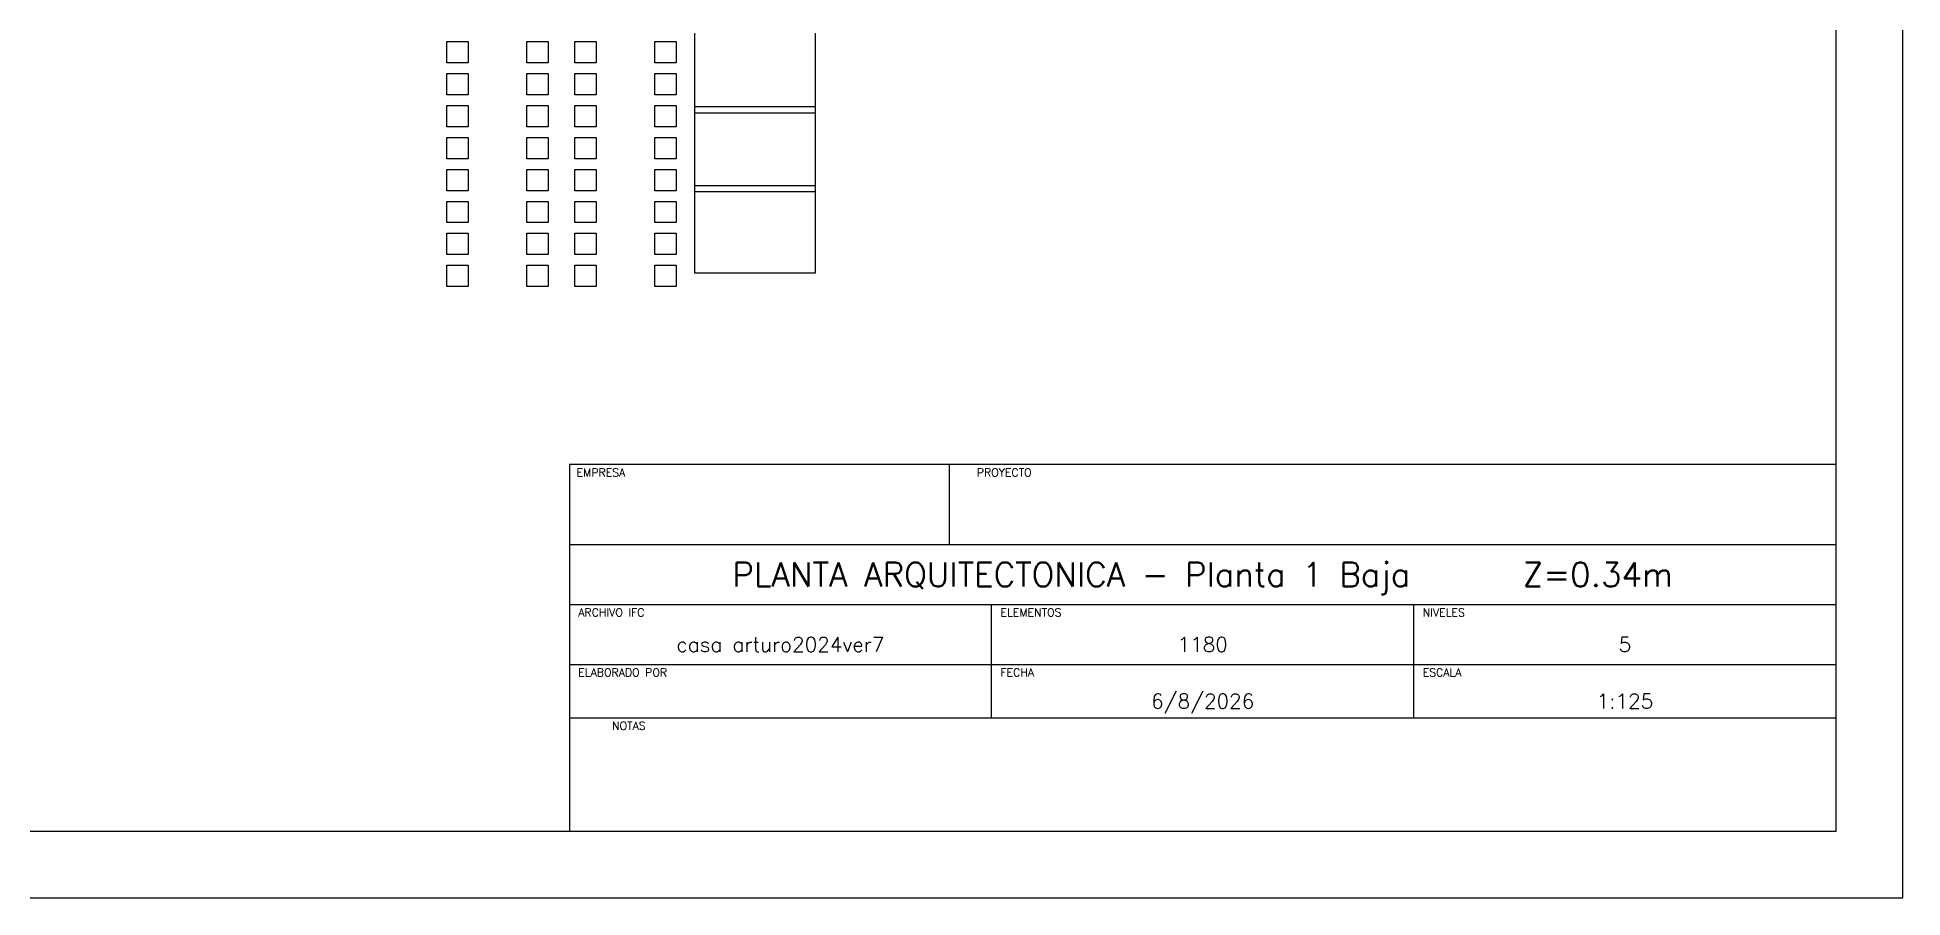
# Model space of a CAD drawing. Header units: millimetres. Extents: x -28.2 to 24.3, y -24.8 to 12.4.
# Drawn here: x -10.67 to 24.3, y -24.75 to -8.62 of the extents above; entities that cross this region are included whole.
import ezdxf
from ezdxf.enums import TextEntityAlignment as Align

# ---------------------------------------------------------------- set-up
doc = ezdxf.new("R2010")
doc.units = ezdxf.units.MM
for name, color, linetype in [('CAJETIN', 7, 'Continuous'), ('CORTE_HOJA', 7, 'Continuous'), ('LOSAS', 3, 'Continuous'), ('MARGEN_PLANO', 7, 'Continuous')]:
    doc.layers.add(name, color=color, linetype=linetype)
doc.styles.get("Standard").update_dxf_attribs({"font": 'Simplex'})

msp = doc.modelspace()

# ---------------------------------------------------------------- linework, layer by layer
at = {"layer": 'CAJETIN'}
for p, q in [((23.054, -16.629), (-0.696, -16.629)), ((-0.696, -16.629), (-0.696, -23.504)), ((6.429, -18.129), (6.429, -16.629)), ((23.054, -23.504), (23.054, -16.629)), ((-0.696, -18.129), (23.054, -18.129)), ((-0.696, -19.254), (23.054, -19.254)), ((7.221, -20.379), (7.221, -19.254)), ((15.137, -20.379), (15.137, -19.254)), ((-0.696, -20.379), (23.054, -20.379)), ((7.221, -21.379), (7.221, -20.379)), ((15.137, -21.379), (15.137, -20.379)), ((-0.696, -21.379), (23.054, -21.379)), ((-0.696, -23.504), (23.054, -23.504))]:
    msp.add_line(p, q, dxfattribs=at)
at = {"layer": 'CORTE_HOJA'}
for p, q in [((24.304, -24.754), (24.304, 12.371)), ((-28.196, -24.754), (24.304, -24.754))]:
    msp.add_line(p, q, dxfattribs=at)
at = {"layer": 'LOSAS'}
for p, q in [((-2.993, -9.093), (-2.993, -8.693)), ((-2.993, -8.693), (-2.593, -8.693)), ((-2.593, -8.693), (-2.593, -9.093)), ((-1.493, -9.093), (-1.493, -8.693)), ((-1.493, -8.693), (-1.093, -8.693)), ((-1.093, -8.693), (-1.093, -9.093)), ((-0.593, -9.093), (-0.593, -8.693)), ((-0.593, -8.693), (-0.193, -8.693)), ((-0.193, -8.693), (-0.193, -9.093)), ((0.907, -9.093), (0.907, -8.693)), ((0.907, -8.693), (1.307, -8.693)), ((1.307, -8.693), (1.307, -9.093)), ((1.659, -10.039), (1.659, -8.539)), ((3.914, -8.539), (3.914, -10.039)), ((-2.593, -9.093), (-2.993, -9.093)), ((-1.093, -9.093), (-1.493, -9.093)), ((-0.193, -9.093), (-0.593, -9.093)), ((1.307, -9.093), (0.907, -9.093)), ((-2.993, -9.693), (-2.993, -9.293)), ((-2.993, -9.293), (-2.593, -9.293)), ((-2.593, -9.293), (-2.593, -9.693)), ((-1.493, -9.693), (-1.493, -9.293)), ((-1.493, -9.293), (-1.093, -9.293)), ((-1.093, -9.293), (-1.093, -9.693)), ((-0.593, -9.693), (-0.593, -9.293)), ((-0.593, -9.293), (-0.193, -9.293)), ((-0.193, -9.293), (-0.193, -9.693)), ((0.907, -9.693), (0.907, -9.293)), ((0.907, -9.293), (1.307, -9.293)), ((1.307, -9.293), (1.307, -9.693)), ((-2.593, -9.693), (-2.993, -9.693)), ((-1.093, -9.693), (-1.493, -9.693)), ((-0.193, -9.693), (-0.593, -9.693)), ((1.307, -9.693), (0.907, -9.693)), ((-2.993, -10.293), (-2.993, -9.893)), ((-2.993, -9.893), (-2.593, -9.893)), ((-2.593, -9.893), (-2.593, -10.293)), ((-1.493, -10.293), (-1.493, -9.893)), ((-1.493, -9.893), (-1.093, -9.893)), ((-1.093, -9.893), (-1.093, -10.293)), ((-0.593, -10.293), (-0.593, -9.893)), ((-0.593, -9.893), (-0.193, -9.893)), ((-0.193, -9.893), (-0.193, -10.293)), ((0.907, -10.293), (0.907, -9.893)), ((0.907, -9.893), (1.307, -9.893)), ((1.307, -9.893), (1.307, -10.293)), ((1.659, -11.514), (1.659, -9.914)), ((1.659, -9.914), (3.914, -9.914)), ((3.914, -10.039), (1.659, -10.039)), ((3.914, -9.914), (3.914, -11.514)), ((-2.593, -10.293), (-2.993, -10.293)), ((-1.093, -10.293), (-1.493, -10.293)), ((-0.193, -10.293), (-0.593, -10.293)), ((1.307, -10.293), (0.907, -10.293)), ((-2.993, -10.893), (-2.993, -10.493)), ((-2.993, -10.493), (-2.593, -10.493)), ((-2.593, -10.493), (-2.593, -10.893)), ((-1.493, -10.893), (-1.493, -10.493)), ((-1.493, -10.493), (-1.093, -10.493)), ((-1.093, -10.493), (-1.093, -10.893)), ((-0.593, -10.893), (-0.593, -10.493)), ((-0.593, -10.493), (-0.193, -10.493)), ((-0.193, -10.493), (-0.193, -10.893)), ((0.907, -10.893), (0.907, -10.493)), ((0.907, -10.493), (1.307, -10.493)), ((1.307, -10.493), (1.307, -10.893)), ((-2.593, -10.893), (-2.993, -10.893)), ((-2.993, -11.493), (-2.993, -11.093)), ((-2.993, -11.093), (-2.593, -11.093)), ((-2.593, -11.093), (-2.593, -11.493)), ((-1.093, -10.893), (-1.493, -10.893)), ((-1.493, -11.493), (-1.493, -11.093)), ((-1.493, -11.093), (-1.093, -11.093)), ((-1.093, -11.093), (-1.093, -11.493)), ((-0.193, -10.893), (-0.593, -10.893)), ((-0.593, -11.493), (-0.593, -11.093)), ((-0.593, -11.093), (-0.193, -11.093)), ((-0.193, -11.093), (-0.193, -11.493)), ((1.307, -10.893), (0.907, -10.893)), ((0.907, -11.493), (0.907, -11.093)), ((0.907, -11.093), (1.307, -11.093)), ((1.307, -11.093), (1.307, -11.493)), ((-2.593, -11.493), (-2.993, -11.493)), ((-1.093, -11.493), (-1.493, -11.493)), ((-0.193, -11.493), (-0.593, -11.493)), ((1.307, -11.493), (0.907, -11.493)), ((1.659, -13.039), (1.659, -11.399)), ((1.659, -11.399), (3.914, -11.399)), ((3.914, -11.514), (1.659, -11.514)), ((3.914, -11.399), (3.914, -13.039)), ((-2.993, -12.093), (-2.993, -11.693)), ((-2.993, -11.693), (-2.593, -11.693)), ((-2.593, -11.693), (-2.593, -12.093)), ((-1.493, -12.093), (-1.493, -11.693)), ((-1.493, -11.693), (-1.093, -11.693)), ((-1.093, -11.693), (-1.093, -12.093)), ((-0.593, -12.093), (-0.593, -11.693)), ((-0.593, -11.693), (-0.193, -11.693)), ((-0.193, -11.693), (-0.193, -12.093)), ((0.907, -12.093), (0.907, -11.693)), ((0.907, -11.693), (1.307, -11.693)), ((1.307, -11.693), (1.307, -12.093)), ((-2.593, -12.093), (-2.993, -12.093)), ((-1.093, -12.093), (-1.493, -12.093)), ((-0.193, -12.093), (-0.593, -12.093)), ((1.307, -12.093), (0.907, -12.093)), ((-2.993, -12.693), (-2.993, -12.293)), ((-2.993, -12.293), (-2.593, -12.293)), ((-2.593, -12.293), (-2.593, -12.693)), ((-1.493, -12.693), (-1.493, -12.293)), ((-1.493, -12.293), (-1.093, -12.293)), ((-1.093, -12.293), (-1.093, -12.693)), ((-0.593, -12.693), (-0.593, -12.293)), ((-0.593, -12.293), (-0.193, -12.293)), ((-0.193, -12.293), (-0.193, -12.693)), ((0.907, -12.693), (0.907, -12.293)), ((0.907, -12.293), (1.307, -12.293)), ((1.307, -12.293), (1.307, -12.693)), ((-2.593, -12.693), (-2.993, -12.693)), ((-2.993, -13.293), (-2.993, -12.893)), ((-2.993, -12.893), (-2.593, -12.893)), ((-2.593, -12.893), (-2.593, -13.293)), ((-1.093, -12.693), (-1.493, -12.693)), ((-1.493, -13.293), (-1.493, -12.893)), ((-1.493, -12.893), (-1.093, -12.893)), ((-1.093, -12.893), (-1.093, -13.293)), ((-0.193, -12.693), (-0.593, -12.693)), ((-0.593, -13.293), (-0.593, -12.893)), ((-0.593, -12.893), (-0.193, -12.893)), ((-0.193, -12.893), (-0.193, -13.293)), ((1.307, -12.693), (0.907, -12.693)), ((0.907, -13.293), (0.907, -12.893)), ((0.907, -12.893), (1.307, -12.893)), ((1.307, -12.893), (1.307, -13.293)), ((3.914, -13.039), (1.659, -13.039)), ((-2.593, -13.293), (-2.993, -13.293)), ((-1.093, -13.293), (-1.493, -13.293)), ((-0.193, -13.293), (-0.593, -13.293)), ((1.307, -13.293), (0.907, -13.293))]:
    msp.add_line(p, q, dxfattribs=at)
at = {"layer": 'MARGEN_PLANO'}
for p, q in [((23.054, -23.504), (23.054, 11.121)), ((-25.696, -23.504), (23.054, -23.504))]:
    msp.add_line(p, q, dxfattribs=at)

# ---------------------------------------------------------------- texts
at = {"layer": 'CAJETIN'}
for s, p in [('EMPRESA', (-0.561, -16.779)), ('PROYECTO', (6.944, -16.779)), ('ARCHIVO IFC', (-0.529, -19.404)), ('ELEMENTOS', (7.387, -19.404)), ('NIVELES', (15.304, -19.404)), ('ELABORADO POR', (-0.529, -20.529)), ('FECHA', (7.387, -20.529)), ('ESCALA', (15.304, -20.529)), ('NOTAS', (0.104, -21.529))]:
    msp.add_text(s, height=0.15, dxfattribs=at).set_placement(p, align=Align.MIDDLE_LEFT)
for s, height, p in [('PLANTA ARQUITECTONICA - Planta 1 Baja   Z=0.34m', 0.45, (11.179, -18.692)), ('casa arturo2024ver7', 0.275, (3.262, -20.004)), ('1180', 0.275, (11.179, -20.004)), ('5', 0.275, (19.096, -20.004)), ('6/8/2026', 0.275, (11.179, -21.067)), ('1:125', 0.275, (19.096, -21.067))]:
    msp.add_text(s, height=height, dxfattribs=at).set_placement(p, align=Align.MIDDLE_CENTER)

doc.saveas('drawing.dxf')
